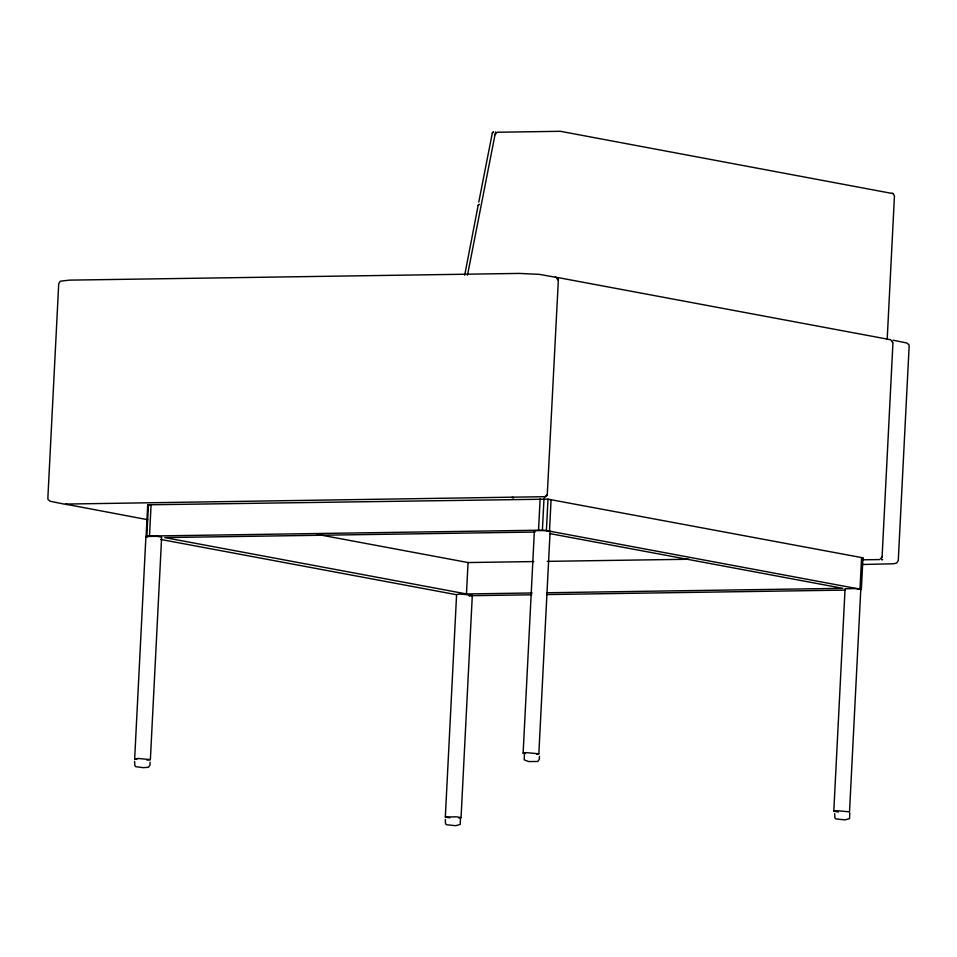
<?xml version="1.0" encoding="UTF-8"?>
<svg xmlns="http://www.w3.org/2000/svg" width="957" height="957" viewBox="0 0 957 957"><rect width="100%" height="100%" fill="white"/><g stroke="black" fill="none" stroke-linecap="round" stroke-linejoin="round"><path stroke-width="1.44" d="M134.614 761.377L134.853 765.684L135.858 766.689L143.155 767.646L148.419 767.299L149.998 765.038L150.082 762.131M136.887 759.368L134.65 758.949L145.919 536.506L157.151 536.339L161.637 537.176L150.369 759.619L146.983 760.121M860.63 589.751L861.36 589.404L862.951 558.003L861.587 557.572L547.99 499.159L148.443 504.794L147.701 505.14L146.11 536.542L147.486 536.973M145.919 536.506L146.852 536.207L148.443 504.794M146.852 536.207L149.495 536.04L151.086 504.638M445.304 819.419L445.531 823.726L446.536 824.731L455.616 825.7L460.209 824.444L460.449 818.773M449.814 817.828L445.328 816.991L456.597 594.548L459.97 594.046L472.315 595.218L461.047 817.661L458.798 817.996M532.176 592.969L466.466 593.95L468.057 562.549L317.198 534.365M525.357 753.554L523.12 753.135L534.389 530.704L545.622 530.537L550.108 531.374L538.839 753.805L536.59 754.14M149.495 536.04L538.54 530.226L540.131 498.824M538.54 530.226L542.392 530.286L543.983 498.884M861.36 589.404L546.399 530.561L547.99 499.159M549.509 530.968L551.1 499.566M833.798 811.189L845.067 588.746L856.312 588.579L860.786 589.416L849.517 811.859L837.184 810.687L833.798 811.189L838.284 812.026M834.636 813.606L834.875 817.912L835.88 818.917L844.959 819.886L849.553 818.63L849.78 812.96M859.996 588.974L861.587 557.572M860.845 585.469L861.133 579.763M861.79 566.915L862.006 562.632M887.199 339.173L894.448 195.982L893.252 193.661L560.371 131.3L497.054 132.245L495.044 134.59M882.091 556.986L892.965 342.403M547.284 494.41L558.362 279.923M478.153 205.336L479.11 204.379L478.153 205.336L464.695 275.197M478.799 202.023L492.317 133.023L493.286 132.054L492.317 133.023M467.495 275.149L495.559 131.958M891.78 341.278L891.314 340.513M881.971 557.046L880.859 558.888L880.38 558.398M556.807 278.678L557.524 278.176L557.201 278.762L558.386 279.265L557.823 279.97M524.424 754.188L524.197 759.87L528.754 761.569L537.762 761.485L539.341 759.224L539.425 756.305M892.355 342.008L892.403 342.486M892.941 340.166L906.722 342.977L908.863 344.64L909.15 345.967L898.276 560.551L896.661 563.051L893.527 563.769L862.173 564.498M862.221 558.35L862.951 558.003M544.246 496.91L545.657 496.671L64.059 504.088L50.278 501.277L48.137 499.614L47.85 498.286L58.724 283.703L60.339 281.202L69.418 280.138L519.328 273.415L539.449 274.372L556.759 277.482L555.383 277.087M472.315 595.218L468.942 595.721L531.685 594.787M134.65 758.949L138.023 758.446L150.369 759.619M523.12 753.135L526.494 752.633L538.839 753.805M445.328 816.991L456.573 816.823L461.047 817.661M535.13 532.044L164.748 537.583L466.466 593.95M468.057 562.549L533.767 561.568M547.213 561.364L689.1 559.247M862.269 559.821L879.567 559.57M547.117 592.754L842.83 588.328L549.892 533.599M546.626 594.56L845.462 590.098M546.949 494.566L547.44 495.295L546.208 495.786L546.471 496.408L545.801 495.882M542.392 530.286L546.399 530.561M557.62 277.506L890.704 339.747M67.038 504.65L65.77 504.207L147.737 519.723M160.668 539.437L456.501 594.716M893.252 193.661L891.96 193.242M147.701 505.14L149.077 505.571M882.51 559.606L881.624 559.558L882.51 559.606M513.718 497.628L511.887 497.496L513.718 497.628"/></g></svg>
